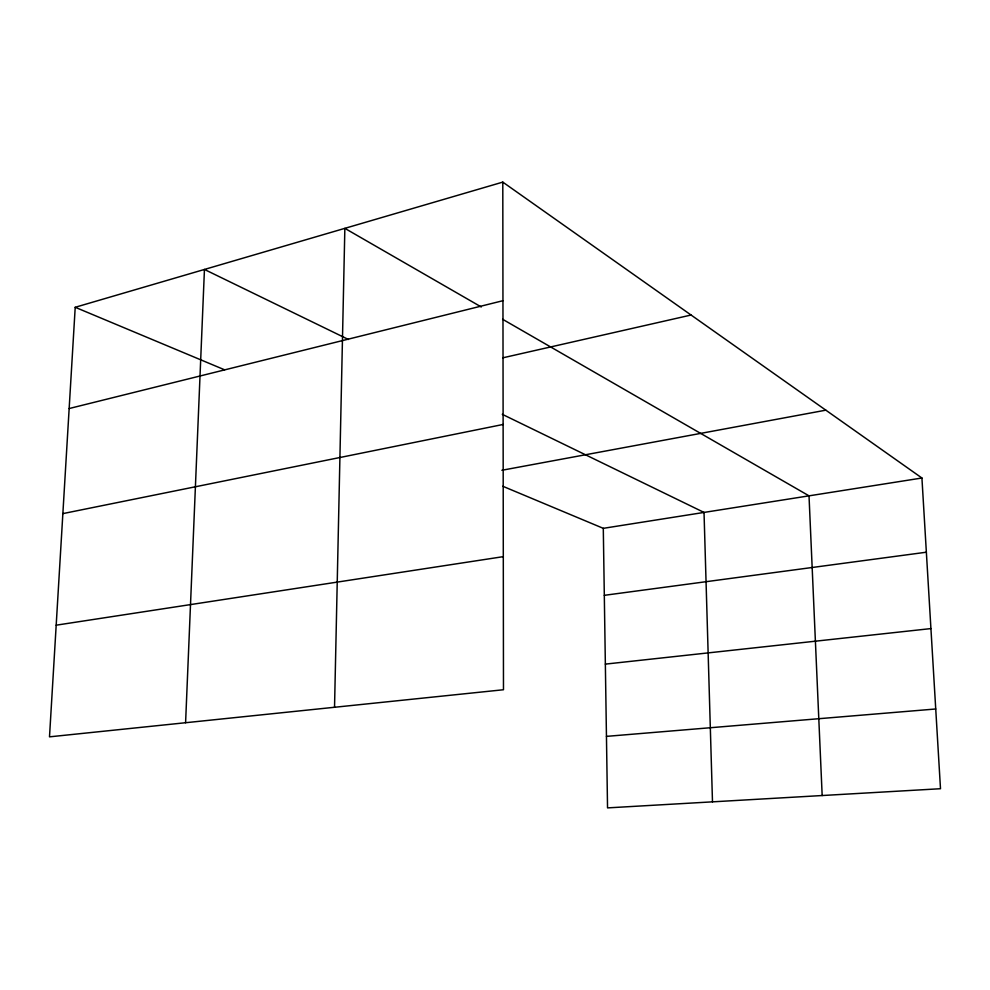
<?xml version="1.0" encoding="UTF-8"?>
<svg xmlns="http://www.w3.org/2000/svg" width="990" height="990" viewBox="0 0 990 990"><rect width="100%" height="100%" fill="white"/><g stroke="black" fill="none" stroke-linecap="round" stroke-linejoin="round"><path stroke-width="1.49" d="M334.533 707.268L344.854 228.356L481.276 306.974M185.588 722.725L204.447 269.453L348.43 339.483M75.215 307.284L49.5 736.845L503.477 689.745L502.796 182.111L75.215 307.284L224.619 369.815M69.151 408.536L502.957 300.7M502.71 357.848L691.057 315.03M62.865 513.612L503.118 424.463M501.868 470.275L825.833 410.169M603.294 528.338L921.925 478.009L940.5 788.721L607.538 807.89L603.294 528.338L502.796 486.263M56.182 625.185L503.291 556.652M604.308 595.324L926.355 552.21M605.36 664.117L930.922 628.588M606.449 736.374L935.736 708.988M502.289 414.315L704.026 512.424L712.491 801.851M502.611 319.275L809.016 495.842L822.17 795.539M502.796 182.111L921.925 478.009"/></g></svg>
